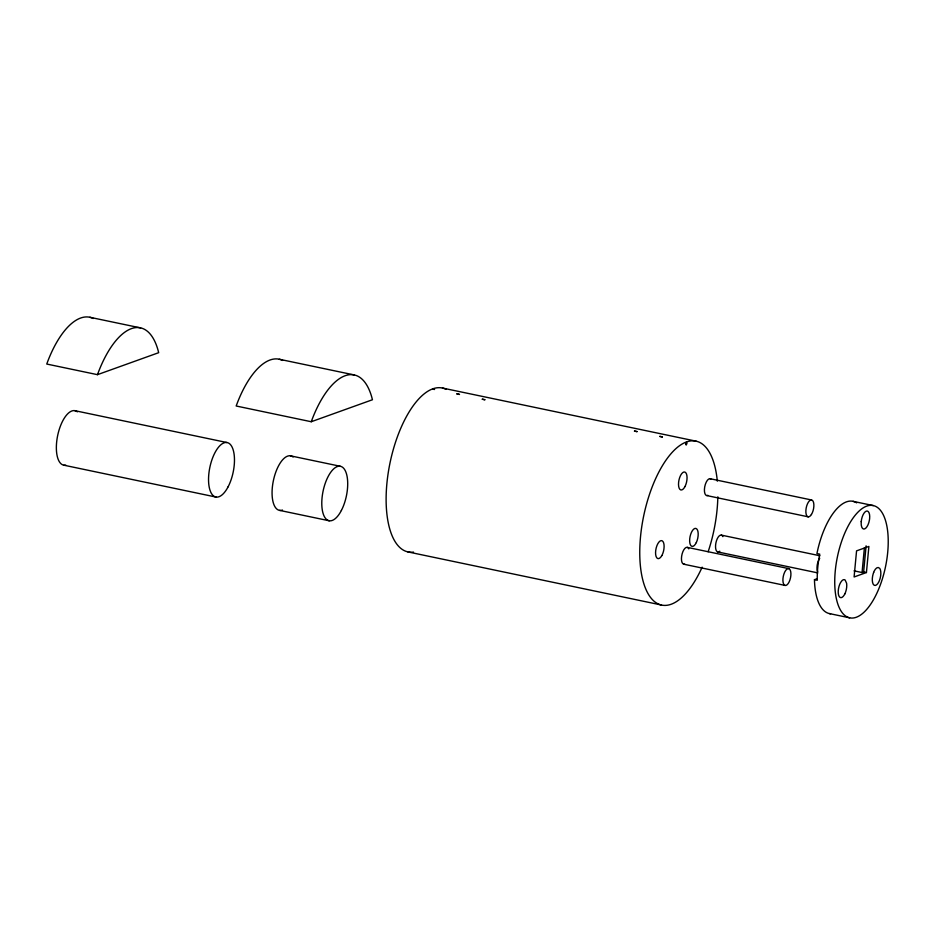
<?xml version="1.0" encoding="UTF-8"?>
<svg xmlns="http://www.w3.org/2000/svg" width="935" height="935" viewBox="0 0 935 935"><rect width="100%" height="100%" fill="white"/><g stroke="black" fill="none" stroke-linecap="round" stroke-linejoin="round"><path stroke-width="1.4" d="M854.041 570.853L862.058 572.524L864.396 547.863M862.058 572.524L863.636 571.963L866.102 545.841M866.429 572.547L868.896 546.426L856.565 550.855L854.099 576.977L866.429 572.547L863.636 571.963M97.474 374.666L98.759 371.253A80.001 34.256 -78.2 0 1 157.98 349.982L158.681 352.682L97.474 374.666L46.75 364.042L48.024 360.63A80.001 34.256 -78.2 0 1 93.29 318.484M311.25 421.732L312.535 418.319A80.001 34.256 -78.2 0 1 371.744 397.059L372.446 399.748L311.25 421.732L236.169 406L237.455 402.599A80.001 34.256 -78.2 0 1 282.709 360.442M830.607 613.769A57.351 24.555 -78.2 0 1 814.502 580.939L814.478 579.665L817.05 578.742M442.489 388.048L696.131 441.18M89.877 317.281L140.612 327.904M432.8 389.124L434.576 389.498M279.296 359.25L354.377 374.97M853.071 501.347L873.36 505.59A57.351 24.555 -78.2 0 1 876.329 594.333A57.351 24.555 -78.2 0 1 834.791 585.181A57.351 24.555 -78.2 0 1 873.36 505.59M709.946 478.685L811.405 499.944M706.872 495.585L808.331 516.845M721.317 535.112L819.925 555.764M74.777 410.652L226.96 442.535M290.481 455.836L340.2 466.249M717.764 551.942L817.786 572.898M687.237 547.349L788.696 568.609A8.602 3.682 -78.2 0 1 789.14 581.921A8.602 3.682 -78.2 0 1 782.911 580.542A8.602 3.682 -78.2 0 1 788.696 568.609M814.478 579.665L817.272 580.249L817.237 578.812A57.351 24.555 -78.2 0 1 819.422 555.706L819.738 554.139L816.945 553.555L817.225 552.176A57.351 24.555 -78.2 0 1 856.67 502.855M683.684 564.191L785.143 585.439M829.345 613.57L849.635 617.813M63.884 465.198L216.067 497.069M279.588 510.381L329.307 520.795M407.847 551.895L661.489 605.027M707.888 495.363A8.602 3.682 -78.2 0 1 704.71 486.901A8.602 3.682 -78.2 0 1 710.857 479.036M684.677 564.109A8.602 3.682 -78.2 0 1 682.129 553.882A8.602 3.682 -78.2 0 1 688.803 548.88M719.798 551.218A8.602 3.682 -78.2 0 1 715.941 542.744A8.602 3.682 -78.2 0 1 722.884 536.643M817.658 571.671A8.602 3.682 -78.2 0 1 819.714 558.265M65.789 465.151A27.816 11.91 -78.2 0 1 57.771 435.009A27.816 11.91 -78.2 0 1 77.371 411.844M282.487 510.054A27.816 11.91 -78.2 0 1 273.254 481.256A27.816 11.91 -78.2 0 1 293.087 457.016M702.138 567.171A83.729 35.846 -78.2 0 1 644.215 584.854A83.729 35.846 -78.2 0 1 666.293 459.728A83.729 35.846 -78.2 0 1 717.32 481.186M717.835 496.824A83.729 35.846 -78.2 0 1 708.146 551.755M413.527 552.094A83.729 35.846 -78.2 0 1 389.708 464.414A83.729 35.846 -78.2 0 1 446.053 389.311M861.24 521.531L861.158 522.91A9.175 3.927 -78.2 0 0 864.594 528.918A9.175 3.927 -78.2 0 0 869.445 519.93L869.632 518.516A9.175 3.927 -78.2 0 0 866.278 511.141A9.175 3.927 -78.2 0 0 861.24 521.531M873.664 572.419L873.208 573.728A9.175 3.927 -78.2 0 0 873.01 583.779L873.419 584.504A9.175 3.927 -78.2 0 0 879.473 580.425A9.175 3.927 -78.2 0 0 879.718 568.34C877.159 565.582 874.377 570.186 873.664 572.419M686.454 442.255L685.659 443.88L686.185 445.037L686.98 443.412L686.454 442.255M844.866 593.877L844.27 594.964A9.175 3.927 -78.2 0 1 838.601 595.104A9.175 3.927 -78.2 0 1 840.705 582.353L841.991 580.67A9.175 3.927 -78.2 0 1 845.146 580.051L846.607 583.276A9.175 3.927 -78.2 0 1 844.866 593.877M459.459 394.43L456.923 393.892L459.459 394.43M484.833 399.736L482.296 399.21L484.833 399.736M637.015 431.619L634.479 431.082L637.015 431.619M662.377 436.925L659.841 436.4L662.377 436.925M811.405 514.53A8.602 3.682 -78.2 0 0 812.316 500.283A8.602 3.682 -78.2 0 0 805.888 510.346A8.602 3.682 -78.2 0 0 811.405 514.53M228.128 486.773A27.816 11.91 -78.2 0 0 227.871 442.758A27.816 11.91 -78.2 0 0 208.54 479.877A27.816 11.91 -78.2 0 0 228.128 486.773M341.368 510.487A27.816 11.91 -78.2 0 0 341.1 466.483A27.816 11.91 -78.2 0 0 321.78 503.591A27.816 11.91 -78.2 0 0 341.368 510.487M684.969 486.586A9.175 3.927 -78.2 0 0 684.887 472.07A9.175 3.927 -78.2 0 0 678.506 484.318A9.175 3.927 -78.2 0 0 684.969 486.586M696.306 542.581A9.175 3.927 -78.2 0 0 695.804 528.404A9.175 3.927 -78.2 0 0 689.644 541.166A9.175 3.927 -78.2 0 0 696.306 542.581M661.816 555.612A9.175 3.927 -78.2 0 0 662.144 540.792A9.175 3.927 -78.2 0 0 655.564 552.468A9.175 3.927 -78.2 0 0 661.816 555.612"/></g></svg>
